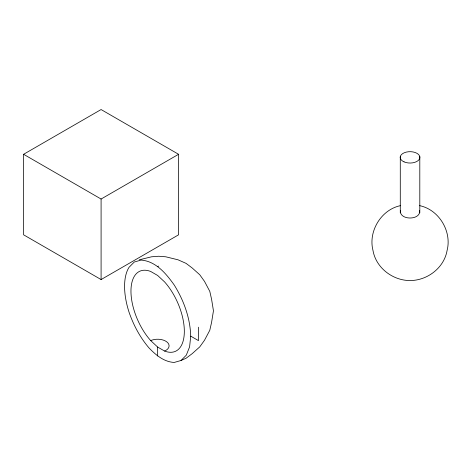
<?xml version="1.0" encoding="UTF-8"?>
<svg xmlns="http://www.w3.org/2000/svg" width="472" height="472" viewBox="0 0 472 472"><rect width="100%" height="100%" fill="white"/><g stroke="black" fill="none" stroke-linecap="round" stroke-linejoin="round"><path stroke-width="0.71" d="M190.723 336.147L189.596 346.879L186.292 355.18L181.036 360.49L174.186 362.449C163.979 361.9 155.89 355.05 149.093 348.035C140.078 337.504 133.511 325.161 129.009 312.081A55.189 27.435 66.1 0 1 129.009 267.347L134.266 262.031L141.116 260.078C155.907 261.228 166.185 273.695 174.186 284.958C183.755 300.339 190.186 317.916 190.723 336.147L198.47 340.619L198.47 327.196M400.457 210.63C399.229 220.465 420.859 220.465 419.632 210.63M23.6 154.291L101.091 109.551L178.581 154.291L178.581 234.82L101.091 279.56L23.6 234.82L23.6 154.291L101.091 199.031L178.581 154.291M157.648 266.521L158.657 266.078M150.745 340.637L151.931 340.111A11.446 6.608 0 0 1 166.728 341.811A11.446 6.608 0 0 1 165.743 350.507L164.557 351.032L157.648 347.056L150.745 340.637A43.837 21.789 66.1 0 1 130.962 291.183A43.837 21.789 66.1 0 1 150.745 271.494L157.648 275.471L164.557 281.884A43.837 21.789 66.1 0 1 184.334 331.338A43.837 21.789 66.1 0 1 164.557 351.032M181.036 360.49L186.051 358.272L192.21 353.64L199.75 346.885L204.494 340.277L209.78 330.306L211.58 322.4L213.45 310.818L211.58 299.236L209.78 291.33L204.494 281.359L199.75 274.751L192.21 267.996L186.051 263.364L178.027 259.806L165.749 256.792L158.657 256.255L151.565 256.792L139.281 259.806M400.457 205.65C381.081 209.662 368.06 231.469 372.992 250.467C375.954 267.825 392.722 280.551 410.044 280.557C427.366 280.551 444.134 267.825 447.09 250.467C452.028 231.469 439.007 209.662 419.632 205.65M419.803 156.615L419.803 212.854M400.286 156.615L400.286 212.854M157.648 347.056L157.648 356M101.091 199.031L101.091 279.56M404.05 161.867A9.841 5.682 0 0 0 419.803 158.096A9.841 5.682 0 0 0 406.28 152.108A9.841 5.682 0 0 0 404.05 161.867"/></g></svg>
